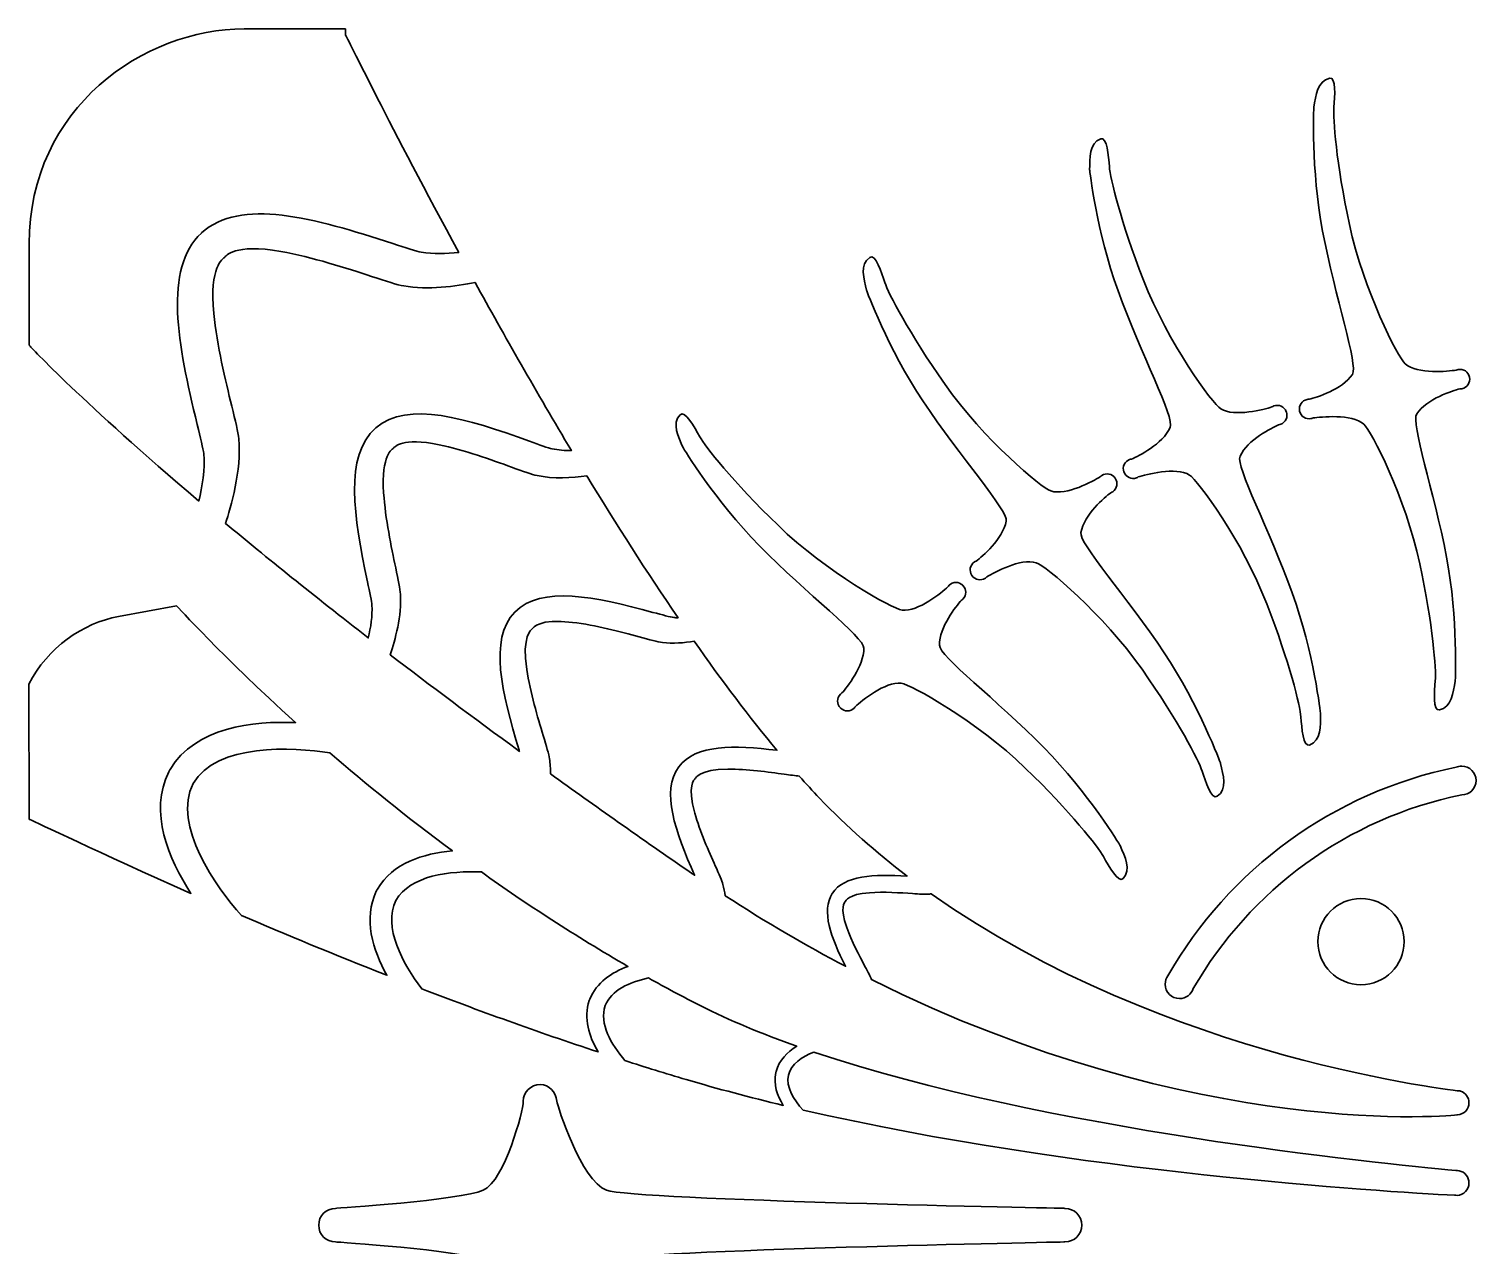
# Model space of a CAD drawing. Header units: centimetres. Extents: x -90 to 92, y -21 to 21.
# Drawn here: x 36.91 to 62.16, y -0.36 to 20.86 of the extents above; entities that cross this region are included whole.
import ezdxf

# ---------------------------------------------------------------- set-up
doc = ezdxf.new("R2010")
doc.units = ezdxf.units.CM
doc.header["$MEASUREMENT"] = 0
doc.layers.add('layer 1', color=7, linetype='Continuous')

msp = doc.modelspace()

# ---------------------------------------------------------------- linework, layer by layer
at = {"layer": 'layer 1', "lineweight": 35}
for points in [[(40.66628, 20.85547), (38.92534, 20.85547), (36.9163, 19.4868), (36.9163, 17.10548)], [(39.92097, 17.29307), (39.92097, 17.29307), (39.9208, 17.29324), (39.9208, 17.29324)], [(39.92483, 17.29692), (39.92483, 17.29692), (39.92497, 17.29675), (39.92497, 17.29675)], [(36.9163, 17.10548), (36.9163, 17.10548), (36.9163, 15.33752), (36.9163, 15.33752)], [(36.9163, 15.33752), (36.9421, 15.30459), (37.84802, 14.33969), (39.87835, 12.61904)], [(42.96275, 13.89451), (42.96275, 13.89451), (42.96261, 13.89468), (42.96261, 13.89468)], [(42.96595, 13.89755), (42.96595, 13.89755), (42.96606, 13.89741), (42.96606, 13.89741)], [(38.47786, 10.60606), (37.85684, 10.49141), (37.23235, 10.06057), (36.91261, 9.42171)], [(39.48692, 10.79238), (39.48692, 10.79238), (38.47786, 10.60606), (38.47786, 10.60606)], [(45.38823, 10.6801), (45.38823, 10.6801), (45.38809, 10.6802), (45.38809, 10.6802)], [(45.39089, 10.683), (45.39089, 10.683), (45.39099, 10.68289), (45.39099, 10.68289)], [(36.91261, 9.42171), (36.91261, 9.42171), (36.91826, 7.0652), (36.91826, 7.0652)], [(39.35339, 7.89536), (39.35339, 7.89536), (39.35243, 7.89595), (39.35243, 7.89595)], [(39.37489, 7.93698), (39.37489, 7.93698), (39.37589, 7.93643), (39.37589, 7.93643)], [(48.24976, 7.98149), (48.24976, 7.98149), (48.24963, 7.98156), (48.24963, 7.98156)], [(48.25162, 7.98417), (48.25162, 7.98417), (48.25176, 7.98407), (48.25176, 7.98407)], [(61.9096, 7.99369), (61.9096, 7.99369), (61.90957, 7.99369), (61.90957, 7.99369)], [(36.91826, 7.0652), (36.91288, 7.06678), (36.91302, 7.06561), (36.91895, 7.06148)], [(36.91895, 7.06148), (36.91895, 7.06148), (36.92539, 7.06265), (36.92539, 7.06265)], [(42.97353, 5.81132), (42.97353, 5.81132), (42.97274, 5.81177), (42.97274, 5.81177)], [(42.99045, 5.84508), (42.99045, 5.84508), (42.99124, 5.84467), (42.99124, 5.84467)], [(50.92943, 5.77339), (50.92943, 5.77339), (50.92932, 5.77346), (50.92932, 5.77346)], [(50.93074, 5.77552), (50.93074, 5.77552), (50.93081, 5.77546), (50.93081, 5.77546)], [(56.78471, 4.3373), (56.78471, 4.3373), (56.78492, 4.33716), (56.78492, 4.33716)], [(46.68803, 3.90212), (46.68803, 3.90212), (46.68741, 3.90239), (46.68741, 3.90239)], [(46.69747, 3.92971), (46.69747, 3.92971), (46.69813, 3.92947), (46.69813, 3.92947)], [(49.94341, 2.64604), (49.94341, 2.64604), (49.94289, 2.64621), (49.94289, 2.64621)], [(49.94813, 2.66784), (49.94813, 2.66784), (49.94861, 2.66774), (49.94861, 2.66774)], [(61.83915, 1.90882), (61.83915, 1.90882), (61.83929, 1.90964), (61.83929, 1.90964)], [(54.98817, 0.2785), (54.98817, 0.2785), (47.47417, 0.42126), (46.98865, 0.596)], [(42.2606, 0.2785), (42.2606, 0.2785), (42.2606, 0.27846), (42.2606, 0.27846)], [(54.98817, 0.27846), (54.98817, 0.27846), (54.98817, 0.2785), (54.98817, 0.2785)], [(42.2606, -0.30768), (42.2606, -0.30768), (42.2606, -0.30771), (42.2606, -0.30771)], [(54.98817, -0.30771), (54.98817, -0.30771), (54.98817, -0.30768), (54.98817, -0.30768)]]:
    msp.add_open_spline(points, degree=3, dxfattribs=at)
for points, knots in [([(39.92497, 17.29675), (40.59852, 17.91432), (41.88667, 17.56189), (43.25972, 17.11182), (43.25972, 17.11182), (43.48364, 17.03847), (43.67706, 16.97512), (43.75794, 16.96113), (43.75794, 16.96113), (43.96386, 16.92558), (44.19651, 16.93288), (44.41024, 16.95669), (44.41024, 16.95669), (43.23849, 19.1139), (42.45446, 20.72786), (42.4342, 20.75373)], [0, 0, 0, 0, 0.2, 0.2, 0.2, 0.2, 0.4, 0.4, 0.4, 0.4, 0.6, 0.6, 0.6, 0.6, 1, 1, 1, 1]), ([(42.4342, 20.75373), (42.4342, 20.75373), (42.4342, 20.85547), (42.4342, 20.85547), (42.4342, 20.85547), (42.4342, 20.85547), (40.66628, 20.85547), (40.66628, 20.85547)], [0, 0, 0, 0, 0.33333333, 0.33333333, 0.33333333, 0.33333333, 1, 1, 1, 1]), ([(59.08276, 14.19148), (59.08294, 14.19069), (59.08283, 14.18997), (59.08301, 14.18917), (59.08301, 14.18917), (59.10106, 14.09805), (59.1896, 14.03879), (59.28072, 14.05685), (59.28072, 14.05685), (59.29302, 14.05933), (59.30463, 14.06326), (59.31569, 14.06808), (59.31569, 14.06808), (59.4528, 14.08654), (59.98903, 14.14473), (60.20308, 13.95804), (60.20308, 13.95804), (60.33082, 13.84656), (60.92985, 12.68142), (61.17724, 11.52566), (61.17724, 11.52566), (61.407, 10.45217), (61.46594, 9.67307), (61.44989, 9.48186), (61.44989, 9.48186), (61.43384, 9.29069), (61.4052, 8.95152), (61.52051, 8.97437), (61.52051, 8.97437), (61.73394, 9.01667), (61.76232, 9.27988), (61.79809, 9.47893), (61.79809, 9.47893), (61.79809, 9.47893), (61.85131, 10.55525), (61.64492, 11.64228), (61.64492, 11.64228), (61.42594, 12.79525), (61.01874, 13.98085), (61.12588, 14.14091), (61.12588, 14.14091), (61.30337, 14.40618), (61.75051, 14.54171), (61.87825, 14.57582), (61.87825, 14.57582), (61.89007, 14.57561), (61.90209, 14.57643), (61.91418, 14.57881), (61.91418, 14.57881), (62.00534, 14.5969), (62.06456, 14.68544), (62.04648, 14.77653), (62.04648, 14.77653), (62.04634, 14.77732), (62.04599, 14.77797), (62.04586, 14.77873), (62.04586, 14.77873), (62.04568, 14.77952), (62.04579, 14.78025), (62.04562, 14.78101), (62.04562, 14.78101), (62.02756, 14.87209), (61.93902, 14.93138), (61.8479, 14.9133), (61.8479, 14.9133), (61.83557, 14.91089), (61.82399, 14.90696), (61.81293, 14.9021), (61.81293, 14.9021), (61.67578, 14.88363), (61.13959, 14.82548), (60.92551, 15.01217), (60.92551, 15.01217), (60.7978, 15.12362), (60.19873, 16.28879), (59.95138, 17.44455), (59.95138, 17.44455), (59.72162, 18.518), (59.66268, 19.29715), (59.67873, 19.48831), (59.67873, 19.48831), (59.69479, 19.67952), (59.72341, 20.01865), (59.6081, 19.99581), (59.6081, 19.99581), (59.39465, 19.9535), (59.36626, 19.69034), (59.3305, 19.49121), (59.3305, 19.49121), (59.3305, 19.49121), (59.27731, 18.41492), (59.4837, 17.3279), (59.4837, 17.3279), (59.70264, 16.17493), (60.10985, 14.98936), (60.00274, 14.82931), (60.00274, 14.82931), (59.82525, 14.56403), (59.37811, 14.4285), (59.25037, 14.3944), (59.25037, 14.3944), (59.23852, 14.3946), (59.22653, 14.39378), (59.2144, 14.39136), (59.2144, 14.39136), (59.12328, 14.37331), (59.06406, 14.28474), (59.08211, 14.19362), (59.08211, 14.19362), (59.08225, 14.19286), (59.08259, 14.19224), (59.08276, 14.19148)], [0, 0, 0, 0, 0.03448276, 0.03448276, 0.03448276, 0.03448276, 0.06896552, 0.06896552, 0.06896552, 0.06896552, 0.10344828, 0.10344828, 0.10344828, 0.10344828, 0.13793103, 0.13793103, 0.13793103, 0.13793103, 0.17241379, 0.17241379, 0.17241379, 0.17241379, 0.20689655, 0.20689655, 0.20689655, 0.20689655, 0.24137931, 0.24137931, 0.24137931, 0.24137931, 0.27586207, 0.27586207, 0.27586207, 0.27586207, 0.31034483, 0.31034483, 0.31034483, 0.31034483, 0.34482759, 0.34482759, 0.34482759, 0.34482759, 0.37931034, 0.37931034, 0.37931034, 0.37931034, 0.4137931, 0.4137931, 0.4137931, 0.4137931, 0.44827586, 0.44827586, 0.44827586, 0.44827586, 0.48275862, 0.48275862, 0.48275862, 0.48275862, 0.51724138, 0.51724138, 0.51724138, 0.51724138, 0.55172414, 0.55172414, 0.55172414, 0.55172414, 0.5862069, 0.5862069, 0.5862069, 0.5862069, 0.62068966, 0.62068966, 0.62068966, 0.62068966, 0.65517241, 0.65517241, 0.65517241, 0.65517241, 0.68965517, 0.68965517, 0.68965517, 0.68965517, 0.72413793, 0.72413793, 0.72413793, 0.72413793, 0.75862069, 0.75862069, 0.75862069, 0.75862069, 0.79310345, 0.79310345, 0.79310345, 0.79310345, 0.82758621, 0.82758621, 0.82758621, 0.82758621, 0.86206897, 0.86206897, 0.86206897, 0.86206897, 0.89655172, 0.89655172, 0.89655172, 0.89655172, 0.93103448, 0.93103448, 0.93103448, 0.93103448, 1, 1, 1, 1]), ([(56.82467, 13.90071), (56.69166, 13.61057), (56.27177, 13.40559), (56.15109, 13.35164), (56.15109, 13.35164), (56.13938, 13.34991), (56.12766, 13.34723), (56.11609, 13.34288), (56.11609, 13.34288), (56.029, 13.31053), (55.98462, 13.21369), (56.01694, 13.1266), (56.01694, 13.1266), (56.01721, 13.12591), (56.01766, 13.12533), (56.01794, 13.1246), (56.01794, 13.1246), (56.01821, 13.12384), (56.01825, 13.12312), (56.01852, 13.12237), (56.01852, 13.12237), (56.05084, 13.03527), (56.14768, 12.99086), (56.2348, 13.02321), (56.2348, 13.02321), (56.24652, 13.02759), (56.25737, 13.03331), (56.2675, 13.03985), (56.2675, 13.03985), (56.39996, 13.07989), (56.9201, 13.22268), (57.16113, 13.07244), (57.16113, 13.07244), (57.30496, 12.9827), (58.08179, 11.92774), (58.50995, 10.82604), (58.50995, 10.82604), (58.90762, 9.80284), (59.08979, 9.04306), (59.10436, 8.85172), (59.10436, 8.85172), (59.11897, 8.66045), (59.14464, 8.321), (59.25485, 8.36193), (59.25485, 8.36193), (59.45883, 8.43762), (59.44498, 8.70203), (59.4486, 8.90422), (59.4486, 8.90422), (59.4486, 8.90422), (59.32988, 9.9753), (58.95309, 11.01565), (58.95309, 11.01565), (58.55343, 12.11905), (57.96276, 13.22472), (58.04303, 13.39983), (58.04303, 13.39983), (58.17605, 13.68994), (58.59594, 13.89496), (58.71665, 13.94891), (58.71665, 13.94891), (58.72837, 13.9506), (58.74008, 13.95332), (58.75162, 13.95759), (58.75162, 13.95759), (58.83875, 13.98998), (58.88312, 14.08682), (58.85077, 14.17384), (58.85077, 14.17384), (58.85053, 14.1746), (58.85005, 14.17522), (58.84977, 14.17594), (58.84977, 14.17594), (58.84949, 14.17667), (58.84949, 14.17742), (58.84922, 14.17811), (58.84922, 14.17811), (58.81687, 14.26521), (58.72003, 14.30961), (58.63294, 14.27726), (58.63294, 14.27726), (58.62116, 14.27292), (58.61034, 14.2672), (58.60021, 14.26066), (58.60021, 14.26066), (58.46778, 14.22059), (57.94764, 14.07786), (57.70662, 14.2281), (57.70662, 14.2281), (57.56275, 14.31778), (56.78595, 15.3728), (56.35776, 16.47448), (56.35776, 16.47448), (55.96009, 17.49767), (55.77792, 18.25752), (55.76331, 18.44879), (55.76331, 18.44879), (55.74877, 18.6401), (55.72307, 18.97947), (55.61286, 18.93855), (55.61286, 18.93855), (55.40888, 18.86282), (55.42273, 18.59851), (55.41911, 18.39622), (55.41911, 18.39622), (55.41911, 18.39622), (55.53786, 17.32521), (55.91462, 16.28486), (55.91462, 16.28486), (56.31429, 15.1814), (56.90494, 14.07579), (56.82467, 13.90071)], [0, 0, 0, 0, 0.03448276, 0.03448276, 0.03448276, 0.03448276, 0.06896552, 0.06896552, 0.06896552, 0.06896552, 0.10344828, 0.10344828, 0.10344828, 0.10344828, 0.13793103, 0.13793103, 0.13793103, 0.13793103, 0.17241379, 0.17241379, 0.17241379, 0.17241379, 0.20689655, 0.20689655, 0.20689655, 0.20689655, 0.24137931, 0.24137931, 0.24137931, 0.24137931, 0.27586207, 0.27586207, 0.27586207, 0.27586207, 0.31034483, 0.31034483, 0.31034483, 0.31034483, 0.34482759, 0.34482759, 0.34482759, 0.34482759, 0.37931034, 0.37931034, 0.37931034, 0.37931034, 0.4137931, 0.4137931, 0.4137931, 0.4137931, 0.44827586, 0.44827586, 0.44827586, 0.44827586, 0.48275862, 0.48275862, 0.48275862, 0.48275862, 0.51724138, 0.51724138, 0.51724138, 0.51724138, 0.55172414, 0.55172414, 0.55172414, 0.55172414, 0.5862069, 0.5862069, 0.5862069, 0.5862069, 0.62068966, 0.62068966, 0.62068966, 0.62068966, 0.65517241, 0.65517241, 0.65517241, 0.65517241, 0.68965517, 0.68965517, 0.68965517, 0.68965517, 0.72413793, 0.72413793, 0.72413793, 0.72413793, 0.75862069, 0.75862069, 0.75862069, 0.75862069, 0.79310345, 0.79310345, 0.79310345, 0.79310345, 0.82758621, 0.82758621, 0.82758621, 0.82758621, 0.86206897, 0.86206897, 0.86206897, 0.86206897, 0.89655172, 0.89655172, 0.89655172, 0.89655172, 0.93103448, 0.93103448, 0.93103448, 0.93103448, 1, 1, 1, 1]), ([(39.87835, 12.61904), (39.93806, 12.87132), (39.98677, 13.17786), (39.96152, 13.44562), (39.96152, 13.44562), (39.9538, 13.52733), (39.90543, 13.72505), (39.84945, 13.95394), (39.84945, 13.95394), (39.50622, 15.35758), (39.25362, 16.66892), (39.92097, 17.29307)], [0, 0, 0, 0, 0.25, 0.25, 0.25, 0.25, 0.5, 0.5, 0.5, 0.5, 1, 1, 1, 1]), ([(39.9208, 17.29324), (39.92149, 17.29379), (39.92221, 17.29441), (39.9229, 17.295), (39.9229, 17.295), (39.92359, 17.29558), (39.92414, 17.29634), (39.92483, 17.29692)], [0, 0, 0, 0, 0.33333333, 0.33333333, 0.33333333, 0.33333333, 1, 1, 1, 1]), ([(43.45109, 16.37119), (43.33861, 16.39062), (43.15126, 16.45201), (42.89202, 16.53694), (42.89202, 16.53694), (42.45666, 16.6796), (41.86039, 16.875), (41.30555, 16.97298), (41.30555, 16.97298), (40.49385, 17.1165), (40.34561, 16.88899), (40.32215, 16.86949), (40.32215, 16.86949), (40.30086, 16.84758), (40.05712, 16.71198), (40.13781, 15.89167), (40.13781, 15.89167), (40.19299, 15.33105), (40.34206, 14.72148), (40.45086, 14.27637), (40.45086, 14.27637), (40.5157, 14.01144), (40.56248, 13.81996), (40.57326, 13.70627), (40.57326, 13.70627), (40.62535, 13.15513), (40.43467, 12.50638), (40.34138, 12.22991), (40.34138, 12.22991), (41.04993, 11.63939), (41.87785, 10.97131), (42.83263, 10.23189), (42.83263, 10.23189), (42.87583, 10.41245), (42.9079, 10.6164), (42.8965, 10.79937), (42.8965, 10.79937), (42.8924, 10.86528), (42.8586, 11.02551), (42.81947, 11.21103), (42.81947, 11.21103), (42.57948, 12.34863), (42.41002, 13.40975), (42.96275, 13.89451)], [0, 0, 0, 0, 0.08333333, 0.08333333, 0.08333333, 0.08333333, 0.16666667, 0.16666667, 0.16666667, 0.16666667, 0.25, 0.25, 0.25, 0.25, 0.33333333, 0.33333333, 0.33333333, 0.33333333, 0.41666667, 0.41666667, 0.41666667, 0.41666667, 0.5, 0.5, 0.5, 0.5, 0.58333333, 0.58333333, 0.58333333, 0.58333333, 0.66666667, 0.66666667, 0.66666667, 0.66666667, 0.75, 0.75, 0.75, 0.75, 0.83333333, 0.83333333, 0.83333333, 0.83333333, 1, 1, 1, 1]), ([(52.51007, 14.36449), (53.16151, 13.38829), (53.99897, 12.45557), (53.9628, 12.26636), (53.9628, 12.26636), (53.90289, 11.95289), (53.54405, 11.65368), (53.43973, 11.57241), (53.43973, 11.57241), (53.42878, 11.56804), (53.41803, 11.56253), (53.40783, 11.5556), (53.40783, 11.5556), (53.33097, 11.50341), (53.31095, 11.39875), (53.36315, 11.32192), (53.36315, 11.32192), (53.3636, 11.32123), (53.36415, 11.32079), (53.36463, 11.32016), (53.36463, 11.32016), (53.36504, 11.31954), (53.36525, 11.31882), (53.36566, 11.31813), (53.36566, 11.31813), (53.41786, 11.24131), (53.52252, 11.22126), (53.59938, 11.27349), (53.59938, 11.27349), (53.60975, 11.28051), (53.61891, 11.28868), (53.62718, 11.29746), (53.62718, 11.29746), (53.74628, 11.36798), (54.21729, 11.63074), (54.48721, 11.54234), (54.48721, 11.54234), (54.64831, 11.48956), (55.65445, 10.65044), (56.33316, 9.68275), (56.33316, 9.68275), (56.96351, 8.78402), (57.32173, 8.08967), (57.38161, 7.90735), (57.38161, 7.90735), (57.44138, 7.72503), (57.54732, 7.40158), (57.64461, 7.46762), (57.64461, 7.46762), (57.82462, 7.58981), (57.74807, 7.84327), (57.70335, 8.04047), (57.70335, 8.04047), (57.70335, 8.04047), (57.33241, 9.05226), (56.71822, 9.97265), (56.71822, 9.97265), (56.06682, 10.94878), (55.22932, 11.88154), (55.26549, 12.07075), (55.26549, 12.07075), (55.32544, 12.38425), (55.68428, 12.68353), (55.7886, 12.76473), (55.7886, 12.76473), (55.79955, 12.76914), (55.8103, 12.77461), (55.8205, 12.78147), (55.8205, 12.78147), (55.89739, 12.83373), (55.91738, 12.93836), (55.86518, 13.01512), (55.86518, 13.01512), (55.86473, 13.01584), (55.86418, 13.01636), (55.8637, 13.01698), (55.8637, 13.01698), (55.86329, 13.0176), (55.86308, 13.01829), (55.86263, 13.01898), (55.86263, 13.01898), (55.81047, 13.0958), (55.70581, 13.11578), (55.62895, 13.06362), (55.62895, 13.06362), (55.61858, 13.0566), (55.60942, 13.0485), (55.60115, 13.03968), (55.60115, 13.03968), (55.48209, 12.96916), (55.01104, 12.70644), (54.74115, 12.79477), (54.74115, 12.79477), (54.58006, 12.84755), (53.57388, 13.6867), (52.89517, 14.65436), (52.89517, 14.65436), (52.26482, 15.55312), (51.90656, 16.24751), (51.84672, 16.42976), (51.84672, 16.42976), (51.78695, 16.61211), (51.68101, 16.9355), (51.58372, 16.86949), (51.58372, 16.86949), (51.40371, 16.74726), (51.48023, 16.49387), (51.52502, 16.29657), (51.52502, 16.29657), (51.52502, 16.29657), (51.89592, 15.28489), (52.51007, 14.36449)], [0, 0, 0, 0, 0.03448276, 0.03448276, 0.03448276, 0.03448276, 0.06896552, 0.06896552, 0.06896552, 0.06896552, 0.10344828, 0.10344828, 0.10344828, 0.10344828, 0.13793103, 0.13793103, 0.13793103, 0.13793103, 0.17241379, 0.17241379, 0.17241379, 0.17241379, 0.20689655, 0.20689655, 0.20689655, 0.20689655, 0.24137931, 0.24137931, 0.24137931, 0.24137931, 0.27586207, 0.27586207, 0.27586207, 0.27586207, 0.31034483, 0.31034483, 0.31034483, 0.31034483, 0.34482759, 0.34482759, 0.34482759, 0.34482759, 0.37931034, 0.37931034, 0.37931034, 0.37931034, 0.4137931, 0.4137931, 0.4137931, 0.4137931, 0.44827586, 0.44827586, 0.44827586, 0.44827586, 0.48275862, 0.48275862, 0.48275862, 0.48275862, 0.51724138, 0.51724138, 0.51724138, 0.51724138, 0.55172414, 0.55172414, 0.55172414, 0.55172414, 0.5862069, 0.5862069, 0.5862069, 0.5862069, 0.62068966, 0.62068966, 0.62068966, 0.62068966, 0.65517241, 0.65517241, 0.65517241, 0.65517241, 0.68965517, 0.68965517, 0.68965517, 0.68965517, 0.72413793, 0.72413793, 0.72413793, 0.72413793, 0.75862069, 0.75862069, 0.75862069, 0.75862069, 0.79310345, 0.79310345, 0.79310345, 0.79310345, 0.82758621, 0.82758621, 0.82758621, 0.82758621, 0.86206897, 0.86206897, 0.86206897, 0.86206897, 0.89655172, 0.89655172, 0.89655172, 0.89655172, 0.93103448, 0.93103448, 0.93103448, 0.93103448, 1, 1, 1, 1]), ([(42.96606, 13.89741), (43.52361, 14.37676), (44.55049, 14.06026), (45.64314, 13.663), (45.64314, 13.663), (45.82132, 13.5983), (45.97524, 13.54235), (46.03998, 13.52906), (46.03998, 13.52906), (46.1465, 13.50715), (46.26253, 13.49943), (46.37787, 13.50032), (46.37787, 13.50032), (45.77398, 14.5075), (45.20461, 15.50968), (44.69632, 16.43341), (44.69632, 16.43341), (44.36445, 16.36582), (43.87322, 16.29829), (43.45109, 16.37119)], [0, 0, 0, 0, 0.16666667, 0.16666667, 0.16666667, 0.16666667, 0.33333333, 0.33333333, 0.33333333, 0.33333333, 0.5, 0.5, 0.5, 0.5, 0.66666667, 0.66666667, 0.66666667, 0.66666667, 1, 1, 1, 1]), ([(49.65822, 11.83779), (50.48208, 11.00198), (51.48044, 10.24395), (51.48057, 10.05137), (51.48057, 10.05137), (51.48085, 9.73222), (51.18492, 9.37065), (51.09776, 9.27116), (51.09776, 9.27116), (51.08783, 9.26479), (51.07833, 9.25741), (51.06961, 9.24866), (51.06961, 9.24866), (51.00398, 9.18286), (51.00408, 9.07634), (51.06985, 9.01075), (51.06985, 9.01075), (51.07037, 9.01019), (51.07102, 9.00982), (51.07157, 9.0093), (51.07157, 9.0093), (51.07212, 9.00875), (51.07247, 9.00806), (51.07302, 9.00751), (51.07302, 9.00751), (51.13875, 8.94191), (51.24531, 8.94191), (51.31094, 9.00771), (51.31094, 9.00771), (51.31979, 9.0166), (51.32727, 9.02632), (51.33371, 9.03651), (51.33371, 9.03651), (51.43737, 9.12822), (51.85037, 9.47514), (52.13211, 9.43918), (52.13211, 9.43918), (52.3003, 9.41775), (53.44662, 8.78344), (54.2957, 7.96116), (54.2957, 7.96116), (55.08425, 7.19746), (55.56701, 6.58312), (55.66017, 6.41535), (55.66017, 6.41535), (55.75325, 6.24761), (55.91831, 5.94992), (56.00137, 6.03308), (56.00137, 6.03308), (56.15512, 6.18708), (56.03213, 6.42148), (55.951, 6.60683), (55.951, 6.60683), (55.951, 6.60683), (55.39592, 7.53046), (54.61916, 8.31849), (54.61916, 8.31849), (53.79534, 9.15423), (52.79695, 9.91229), (52.79681, 10.10491), (52.79681, 10.10491), (52.79653, 10.42406), (53.09246, 10.78573), (53.17963, 10.88508), (53.17963, 10.88508), (53.18955, 10.89156), (53.19906, 10.89886), (53.20777, 10.90762), (53.20777, 10.90762), (53.27344, 10.97342), (53.27333, 11.07994), (53.2076, 11.14547), (53.2076, 11.14547), (53.20705, 11.14608), (53.20636, 11.14643), (53.20581, 11.14701), (53.20581, 11.14701), (53.20526, 11.14753), (53.20491, 11.14815), (53.20436, 11.14874), (53.20436, 11.14874), (53.13866, 11.21437), (53.03211, 11.2143), (52.96648, 11.14853), (52.96648, 11.14853), (52.95763, 11.13971), (52.95012, 11.13003), (52.94371, 11.11977), (52.94371, 11.11977), (52.84005, 11.02805), (52.42701, 10.68117), (52.14527, 10.7171), (52.14527, 10.7171), (51.97712, 10.73849), (50.83076, 11.37284), (49.98172, 12.19512), (49.98172, 12.19512), (49.19317, 12.9589), (48.71037, 13.57316), (48.61725, 13.7409), (48.61725, 13.7409), (48.52413, 13.90871), (48.35911, 14.20629), (48.27601, 14.12313), (48.27601, 14.12313), (48.1223, 13.96913), (48.24525, 13.73473), (48.32638, 13.54945), (48.32638, 13.54945), (48.32638, 13.54945), (48.88149, 12.62582), (49.65822, 11.83779)], [0, 0, 0, 0, 0.03448276, 0.03448276, 0.03448276, 0.03448276, 0.06896552, 0.06896552, 0.06896552, 0.06896552, 0.10344828, 0.10344828, 0.10344828, 0.10344828, 0.13793103, 0.13793103, 0.13793103, 0.13793103, 0.17241379, 0.17241379, 0.17241379, 0.17241379, 0.20689655, 0.20689655, 0.20689655, 0.20689655, 0.24137931, 0.24137931, 0.24137931, 0.24137931, 0.27586207, 0.27586207, 0.27586207, 0.27586207, 0.31034483, 0.31034483, 0.31034483, 0.31034483, 0.34482759, 0.34482759, 0.34482759, 0.34482759, 0.37931034, 0.37931034, 0.37931034, 0.37931034, 0.4137931, 0.4137931, 0.4137931, 0.4137931, 0.44827586, 0.44827586, 0.44827586, 0.44827586, 0.48275862, 0.48275862, 0.48275862, 0.48275862, 0.51724138, 0.51724138, 0.51724138, 0.51724138, 0.55172414, 0.55172414, 0.55172414, 0.55172414, 0.5862069, 0.5862069, 0.5862069, 0.5862069, 0.62068966, 0.62068966, 0.62068966, 0.62068966, 0.65517241, 0.65517241, 0.65517241, 0.65517241, 0.68965517, 0.68965517, 0.68965517, 0.68965517, 0.72413793, 0.72413793, 0.72413793, 0.72413793, 0.75862069, 0.75862069, 0.75862069, 0.75862069, 0.79310345, 0.79310345, 0.79310345, 0.79310345, 0.82758621, 0.82758621, 0.82758621, 0.82758621, 0.86206897, 0.86206897, 0.86206897, 0.86206897, 0.89655172, 0.89655172, 0.89655172, 0.89655172, 0.93103448, 0.93103448, 0.93103448, 0.93103448, 1, 1, 1, 1]), ([(42.96261, 13.89468), (42.96316, 13.89513), (42.96378, 13.89558), (42.96433, 13.89603), (42.96433, 13.89603), (42.96492, 13.89648), (42.96536, 13.89713), (42.96595, 13.89755)], [0, 0, 0, 0, 0.33333333, 0.33333333, 0.33333333, 0.33333333, 1, 1, 1, 1]), ([(45.77801, 13.06252), (45.68803, 13.08099), (45.53899, 13.13518), (45.33266, 13.21014), (45.33266, 13.21014), (44.98619, 13.33606), (44.5117, 13.50852), (44.068, 13.60151), (44.068, 13.60151), (43.41895, 13.73783), (43.29389, 13.55868), (43.27449, 13.54363), (43.27449, 13.54363), (43.25682, 13.52651), (43.05732, 13.42374), (43.10114, 12.76194), (43.10114, 12.76194), (43.13111, 12.30966), (43.23536, 11.81567), (43.31139, 11.4549), (43.31139, 11.4549), (43.35673, 11.24017), (43.38942, 11.08497), (43.39521, 10.99326), (43.39521, 10.99326), (43.41853, 10.61898), (43.30168, 10.19345), (43.21517, 9.93696), (43.21517, 9.93696), (43.9035, 9.409), (44.65477, 8.84638), (45.4704, 8.25179), (45.4704, 8.25179), (45.46826, 8.25892), (45.46616, 8.26585), (45.46399, 8.27305), (45.46399, 8.27305), (45.16337, 9.27061), (44.93148, 10.20526), (45.38823, 10.6801)], [0, 0, 0, 0, 0.09090909, 0.09090909, 0.09090909, 0.09090909, 0.18181818, 0.18181818, 0.18181818, 0.18181818, 0.27272727, 0.27272727, 0.27272727, 0.27272727, 0.36363636, 0.36363636, 0.36363636, 0.36363636, 0.45454545, 0.45454545, 0.45454545, 0.45454545, 0.54545455, 0.54545455, 0.54545455, 0.54545455, 0.63636364, 0.63636364, 0.63636364, 0.63636364, 0.72727273, 0.72727273, 0.72727273, 0.72727273, 0.81818182, 0.81818182, 0.81818182, 0.81818182, 1, 1, 1, 1]), ([(45.39099, 10.68289), (45.85242, 11.15325), (46.79338, 10.94861), (47.79925, 10.67683), (47.79925, 10.67683), (47.96327, 10.63256), (48.10497, 10.59428), (48.16377, 10.58729), (48.16377, 10.58729), (48.18775, 10.58446), (48.21225, 10.5825), (48.23702, 10.58123), (48.23702, 10.58123), (47.6949, 11.37429), (47.15881, 12.21482), (46.64428, 13.05949), (46.64428, 13.05949), (46.388, 13.02428), (46.06202, 13.00406), (45.77801, 13.06252)], [0, 0, 0, 0, 0.16666667, 0.16666667, 0.16666667, 0.16666667, 0.33333333, 0.33333333, 0.33333333, 0.33333333, 0.5, 0.5, 0.5, 0.5, 0.66666667, 0.66666667, 0.66666667, 0.66666667, 1, 1, 1, 1]), ([(39.37589, 7.93643), (39.81328, 8.67478), (40.82834, 8.78354), (41.56531, 8.75364), (41.56531, 8.75364), (40.2619, 9.92942), (39.50993, 10.77625), (39.48692, 10.79238)], [0, 0, 0, 0, 0.33333333, 0.33333333, 0.33333333, 0.33333333, 1, 1, 1, 1]), ([(45.38809, 10.6802), (45.38854, 10.68065), (45.38909, 10.68114), (45.38954, 10.68158), (45.38954, 10.68158), (45.39002, 10.682), (45.39037, 10.68262), (45.39089, 10.683)], [0, 0, 0, 0, 0.33333333, 0.33333333, 0.33333333, 0.33333333, 1, 1, 1, 1]), ([(47.96527, 10.1509), (47.88348, 10.16055), (47.7463, 10.19762), (47.55637, 10.24888), (47.55637, 10.24888), (47.23746, 10.33497), (46.80065, 10.453), (46.39741, 10.50233), (46.39741, 10.50233), (45.8075, 10.57482), (45.70942, 10.40532), (45.69326, 10.3904), (45.69326, 10.3904), (45.67876, 10.3738), (45.5084, 10.2669), (45.5978, 9.67923), (45.5978, 9.67923), (45.65888, 9.27767), (45.78945, 8.84449), (45.88474, 8.52816), (45.88474, 8.52816), (45.94151, 8.33985), (45.98251, 8.2037), (45.99464, 8.12226), (45.99464, 8.12226), (46.00721, 8.03737), (46.01173, 7.94876), (46.01076, 7.85998), (46.01076, 7.85998), (46.77709, 7.30742), (47.59702, 6.72885), (48.47369, 6.1252), (48.47369, 6.1252), (48.49099, 6.11328), (48.50822, 6.10164), (48.52551, 6.08979), (48.52551, 6.08979), (48.19085, 6.84905), (47.93461, 7.5575), (48.24976, 7.98149)], [0, 0, 0, 0, 0.09090909, 0.09090909, 0.09090909, 0.09090909, 0.18181818, 0.18181818, 0.18181818, 0.18181818, 0.27272727, 0.27272727, 0.27272727, 0.27272727, 0.36363636, 0.36363636, 0.36363636, 0.36363636, 0.45454545, 0.45454545, 0.45454545, 0.45454545, 0.54545455, 0.54545455, 0.54545455, 0.54545455, 0.63636364, 0.63636364, 0.63636364, 0.63636364, 0.72727273, 0.72727273, 0.72727273, 0.72727273, 0.81818182, 0.81818182, 0.81818182, 0.81818182, 1, 1, 1, 1]), ([(48.25176, 7.98407), (48.54739, 8.37375), (49.2137, 8.361), (49.96353, 8.26974), (49.96353, 8.26974), (49.4871, 8.84042), (49.00245, 9.48455), (48.52027, 10.17205), (48.52027, 10.17205), (48.34147, 10.14401), (48.14569, 10.12947), (47.96527, 10.1509)], [0, 0, 0, 0, 0.25, 0.25, 0.25, 0.25, 0.5, 0.5, 0.5, 0.5, 1, 1, 1, 1]), ([(42.99124, 5.84467), (43.2551, 6.30335), (43.79491, 6.46899), (44.30037, 6.51429), (44.30037, 6.51429), (43.50222, 7.10516), (42.78598, 7.68793), (42.1649, 8.2244), (42.1649, 8.2244), (41.52046, 8.33154), (40.1859, 8.39345), (39.77583, 7.69114)], [0, 0, 0, 0, 0.25, 0.25, 0.25, 0.25, 0.5, 0.5, 0.5, 0.5, 1, 1, 1, 1]), ([(36.92539, 7.06265), (37.04318, 7.01766), (38.11336, 6.49197), (39.73779, 5.77446), (39.73779, 5.77446), (39.35198, 6.37211), (39.00141, 7.19487), (39.35339, 7.89536)], [0, 0, 0, 0, 0.33333333, 0.33333333, 0.33333333, 0.33333333, 1, 1, 1, 1]), ([(39.35243, 7.89595), (39.35622, 7.9028), (39.36028, 7.90945), (39.36414, 7.91613), (39.36414, 7.91613), (39.36779, 7.92316), (39.37113, 7.93012), (39.37489, 7.93698)], [0, 0, 0, 0, 0.33333333, 0.33333333, 0.33333333, 0.33333333, 1, 1, 1, 1]), ([(48.24963, 7.98156), (48.24997, 7.98197), (48.25039, 7.98245), (48.25066, 7.98287), (48.25066, 7.98287), (48.25104, 7.98328), (48.25128, 7.98383), (48.25162, 7.98417)], [0, 0, 0, 0, 0.33333333, 0.33333333, 0.33333333, 0.33333333, 1, 1, 1, 1]), ([(50.93081, 5.77546), (51.1372, 6.08903), (51.65207, 6.1097), (52.23271, 6.07683), (52.23271, 6.07683), (51.69727, 6.48542), (51.18326, 6.937), (50.70522, 7.43613), (50.70522, 7.43613), (50.58792, 7.55857), (50.46971, 7.68683), (50.35082, 7.82019), (50.35082, 7.82019), (50.28385, 7.82649), (50.19655, 7.83848), (50.08903, 7.8533), (50.08903, 7.8533), (49.81611, 7.89088), (49.44225, 7.94249), (49.10346, 7.9408), (49.10346, 7.9408), (48.60774, 7.9386), (48.54446, 7.78801), (48.53267, 7.77396), (48.53267, 7.77396), (48.52241, 7.75866), (48.39273, 7.65227), (48.52868, 7.17551), (48.52868, 7.17551), (48.62153, 6.8497), (48.77524, 6.50506), (48.88745, 6.25343), (48.88745, 6.25343), (48.95425, 6.1036), (49.00252, 5.99529), (49.02112, 5.92918), (49.02112, 5.92918), (49.03879, 5.8662), (49.0513, 5.80002), (49.05984, 5.73298), (49.05984, 5.73298), (49.77177, 5.26975), (50.4735, 4.86144), (51.15949, 4.50174), (51.15949, 4.50174), (50.90579, 5.00382), (50.73151, 5.46616), (50.92943, 5.77339)], [0, 0, 0, 0, 0.07692308, 0.07692308, 0.07692308, 0.07692308, 0.15384615, 0.15384615, 0.15384615, 0.15384615, 0.23076923, 0.23076923, 0.23076923, 0.23076923, 0.30769231, 0.30769231, 0.30769231, 0.30769231, 0.38461538, 0.38461538, 0.38461538, 0.38461538, 0.46153846, 0.46153846, 0.46153846, 0.46153846, 0.53846154, 0.53846154, 0.53846154, 0.53846154, 0.61538462, 0.61538462, 0.61538462, 0.61538462, 0.69230769, 0.69230769, 0.69230769, 0.69230769, 0.76923077, 0.76923077, 0.76923077, 0.76923077, 0.84615385, 0.84615385, 0.84615385, 0.84615385, 1, 1, 1, 1]), ([(61.90957, 7.99369), (61.87481, 7.99369), (61.8417, 7.98659), (61.81159, 7.97381), (61.81159, 7.97381), (59.66189, 7.53921), (57.84215, 6.1837), (56.78471, 4.3373)], [0, 0, 0, 0, 0.33333333, 0.33333333, 0.33333333, 0.33333333, 1, 1, 1, 1]), ([(61.9096, 7.4917), (62.0482, 7.4917), (62.16058, 7.60408), (62.16058, 7.74271), (62.16058, 7.74271), (62.16058, 7.88134), (62.0482, 7.99369), (61.9096, 7.99369)], [0, 0, 0, 0, 0.33333333, 0.33333333, 0.33333333, 0.33333333, 1, 1, 1, 1]), ([(39.77583, 7.69114), (39.40565, 6.96605), (40.18035, 5.87454), (40.61822, 5.39074), (40.61822, 5.39074), (41.38665, 5.0605), (42.24365, 4.70431), (43.15819, 4.34453), (43.15819, 4.34453), (42.90973, 4.78975), (42.74071, 5.33283), (42.97353, 5.81132)], [0, 0, 0, 0, 0.25, 0.25, 0.25, 0.25, 0.5, 0.5, 0.5, 0.5, 1, 1, 1, 1]), ([(56.78492, 4.33716), (56.75474, 4.29572), (56.73669, 4.24484), (56.73669, 4.18961), (56.73669, 4.18961), (56.73669, 4.05098), (56.84907, 3.9386), (56.98766, 3.9386), (56.98766, 3.9386), (57.10014, 3.9386), (57.1953, 4.0126), (57.2272, 4.11458), (57.2272, 4.11458), (58.21691, 5.82813), (59.90993, 7.08652), (61.90957, 7.49077)], [0, 0, 0, 0, 0.2, 0.2, 0.2, 0.2, 0.4, 0.4, 0.4, 0.4, 0.6, 0.6, 0.6, 0.6, 1, 1, 1, 1]), ([(61.90957, 7.49077), (61.90957, 7.49077), (61.90957, 7.4917), (61.90957, 7.4917), (61.90957, 7.4917), (61.90957, 7.4917), (61.9096, 7.4917), (61.9096, 7.4917)], [0, 0, 0, 0, 0.33333333, 0.33333333, 0.33333333, 0.33333333, 1, 1, 1, 1]), ([(46.69813, 3.92947), (46.81633, 4.21965), (47.07688, 4.39442), (47.36417, 4.49963), (47.36417, 4.49963), (46.4485, 5.02694), (45.59208, 5.58694), (44.80601, 6.14708), (44.80601, 6.14708), (44.261, 6.16992), (43.56564, 6.0901), (43.31659, 5.65078)], [0, 0, 0, 0, 0.25, 0.25, 0.25, 0.25, 0.5, 0.5, 0.5, 0.5, 1, 1, 1, 1]), ([(42.97274, 5.81177), (42.97574, 5.81731), (42.97894, 5.82276), (42.98197, 5.82813), (42.98197, 5.82813), (42.98483, 5.83388), (42.98748, 5.83954), (42.99045, 5.84508)], [0, 0, 0, 0, 0.33333333, 0.33333333, 0.33333333, 0.33333333, 1, 1, 1, 1]), ([(43.31659, 5.65078), (43.08746, 5.18748), (43.43249, 4.54838), (43.76463, 4.10875), (43.76463, 4.10875), (44.74652, 3.73172), (45.78421, 3.35621), (46.84238, 3.0077), (46.84238, 3.0077), (46.68149, 3.28069), (46.58668, 3.59378), (46.68803, 3.90212)], [0, 0, 0, 0, 0.25, 0.25, 0.25, 0.25, 0.5, 0.5, 0.5, 0.5, 1, 1, 1, 1]), ([(50.92932, 5.77346), (50.92957, 5.7738), (50.92984, 5.77418), (50.93005, 5.77449), (50.93005, 5.77449), (50.93033, 5.77484), (50.93046, 5.77525), (50.93074, 5.77552)], [0, 0, 0, 0, 0.33333333, 0.33333333, 0.33333333, 0.33333333, 1, 1, 1, 1]), ([(52.59138, 5.75864), (52.53953, 5.75465), (52.44995, 5.76099), (52.326, 5.7697), (52.326, 5.7697), (52.11778, 5.78428), (51.83266, 5.80433), (51.57669, 5.78593), (51.57669, 5.78593), (51.20214, 5.75913), (51.16197, 5.6421), (51.15377, 5.63086), (51.15377, 5.63086), (51.14674, 5.61881), (51.05414, 5.53182), (51.18102, 5.17842), (51.18102, 5.17842), (51.26774, 4.93685), (51.40134, 4.68419), (51.4989, 4.4997), (51.4989, 4.4997), (51.55396, 4.39552), (51.59426, 4.31908), (51.61314, 4.2696), (51.61314, 4.2696), (57.32714, 1.41965), (61.83846, 1.90889), (61.83915, 1.90882)], [0, 0, 0, 0, 0.125, 0.125, 0.125, 0.125, 0.25, 0.25, 0.25, 0.25, 0.375, 0.375, 0.375, 0.375, 0.5, 0.5, 0.5, 0.5, 0.625, 0.625, 0.625, 0.625, 0.75, 0.75, 0.75, 0.75, 1, 1, 1, 1]), ([(61.83929, 1.90964), (61.94974, 1.91788), (62.03683, 2.0099), (62.03683, 2.12248), (62.03683, 2.12248), (62.03683, 2.21678), (61.97571, 2.29663), (61.89096, 2.32499), (61.89096, 2.32499), (61.89096, 2.32499), (56.76811, 2.85381), (52.65566, 5.76591), (52.65566, 5.76591), (52.63413, 5.76274), (52.61267, 5.76026), (52.59138, 5.75864)], [0, 0, 0, 0, 0.2, 0.2, 0.2, 0.2, 0.4, 0.4, 0.4, 0.4, 0.6, 0.6, 0.6, 0.6, 1, 1, 1, 1]), ([(60.90491, 4.93213), (60.90491, 5.34733), (60.56832, 5.68392), (60.15312, 5.68392), (60.15312, 5.68392), (59.73792, 5.68392), (59.40133, 5.34733), (59.40133, 4.93213), (59.40133, 4.93213), (59.40133, 4.51696), (59.73792, 4.18038), (60.15312, 4.18038), (60.15312, 4.18038), (60.56832, 4.18038), (60.90491, 4.51696), (60.90491, 4.93213)], [0, 0, 0, 0, 0.2, 0.2, 0.2, 0.2, 0.4, 0.4, 0.4, 0.4, 0.6, 0.6, 0.6, 0.6, 1, 1, 1, 1]), ([(49.94861, 2.66774), (50.0028, 2.86315), (50.14174, 3.00484), (50.30966, 3.10782), (50.30966, 3.10782), (49.69905, 3.32331), (49.1326, 3.55747), (48.63289, 3.81151), (48.63289, 3.81151), (48.32266, 3.96923), (48.01825, 4.13204), (47.71949, 4.29844), (47.71949, 4.29844), (47.39169, 4.22678), (47.07464, 4.08409), (46.96702, 3.81506), (46.96702, 3.81506), (46.86249, 3.50387), (47.06786, 3.14206), (47.31087, 2.85557), (47.31087, 2.85557), (47.66537, 2.74222), (48.02156, 2.63232), (48.37813, 2.52677), (48.37813, 2.52677), (48.92783, 2.36409), (49.49582, 2.21412), (50.07363, 2.07573), (50.07363, 2.07573), (49.96546, 2.24723), (49.90172, 2.44174), (49.94341, 2.64604)], [0, 0, 0, 0, 0.11111111, 0.11111111, 0.11111111, 0.11111111, 0.22222222, 0.22222222, 0.22222222, 0.22222222, 0.33333333, 0.33333333, 0.33333333, 0.33333333, 0.44444444, 0.44444444, 0.44444444, 0.44444444, 0.55555556, 0.55555556, 0.55555556, 0.55555556, 0.66666667, 0.66666667, 0.66666667, 0.66666667, 0.77777778, 0.77777778, 0.77777778, 0.77777778, 1, 1, 1, 1]), ([(46.68741, 3.90239), (46.6891, 3.90694), (46.69099, 3.91145), (46.69275, 3.91583), (46.69275, 3.91583), (46.69434, 3.92055), (46.69579, 3.92516), (46.69747, 3.92971)], [0, 0, 0, 0, 0.33333333, 0.33333333, 0.33333333, 0.33333333, 1, 1, 1, 1]), ([(61.86657, 0.93506), (61.84869, 0.93665), (61.83019, 0.93827), (61.81035, 0.94002), (61.81035, 0.94002), (60.45257, 1.0617), (54.66629, 1.64248), (50.60487, 3.00618), (50.60487, 3.00618), (50.39661, 2.92109), (50.21409, 2.7928), (50.16324, 2.60466), (50.16324, 2.60466), (50.11887, 2.3942), (50.25054, 2.17574), (50.42121, 1.99415), (50.42121, 1.99415), (55.18908, 0.89737), (60.50986, 0.57367), (61.78565, 0.50711), (61.78565, 0.50711), (61.80077, 0.50635), (61.81524, 0.5056), (61.82923, 0.50491), (61.82923, 0.50491), (61.94478, 0.51035), (62.03683, 0.60551), (62.03683, 0.7224), (62.03683, 0.7224), (62.03683, 0.82637), (61.964, 0.91322), (61.86657, 0.93506)], [0, 0, 0, 0, 0.11111111, 0.11111111, 0.11111111, 0.11111111, 0.22222222, 0.22222222, 0.22222222, 0.22222222, 0.33333333, 0.33333333, 0.33333333, 0.33333333, 0.44444444, 0.44444444, 0.44444444, 0.44444444, 0.55555556, 0.55555556, 0.55555556, 0.55555556, 0.66666667, 0.66666667, 0.66666667, 0.66666667, 0.77777778, 0.77777778, 0.77777778, 0.77777778, 1, 1, 1, 1]), ([(49.94289, 2.64621), (49.94379, 2.64983), (49.94482, 2.65341), (49.94575, 2.65689), (49.94575, 2.65689), (49.94654, 2.66061), (49.94723, 2.66426), (49.94813, 2.66784)], [0, 0, 0, 0, 0.33333333, 0.33333333, 0.33333333, 0.33333333, 1, 1, 1, 1]), ([(46.98865, 0.596), (46.54472, 0.75578), (46.13361, 2.07181), (46.12342, 2.14626), (46.12342, 2.14626), (46.10147, 2.30666), (45.99219, 2.43937), (45.83031, 2.43937), (45.83031, 2.43937), (45.66842, 2.43937), (45.5372, 2.30742), (45.5372, 2.14626), (45.5372, 2.14626), (45.5372, 1.98509), (45.21639, 0.76226), (44.83978, 0.596), (44.83978, 0.596), (44.44176, 0.4203), (42.2606, 0.2785), (42.2606, 0.2785)], [0, 0, 0, 0, 0.16666667, 0.16666667, 0.16666667, 0.16666667, 0.33333333, 0.33333333, 0.33333333, 0.33333333, 0.5, 0.5, 0.5, 0.5, 0.66666667, 0.66666667, 0.66666667, 0.66666667, 1, 1, 1, 1]), ([(42.2606, 0.27846), (42.09872, 0.27846), (41.96749, 0.14727), (41.96749, -0.0146), (41.96749, -0.0146), (41.96749, -0.17649), (42.09872, -0.30768), (42.2606, -0.30768)], [0, 0, 0, 0, 0.33333333, 0.33333333, 0.33333333, 0.33333333, 1, 1, 1, 1]), ([(54.98817, -0.30768), (55.15001, -0.30768), (55.28127, -0.17649), (55.28127, -0.0146), (55.28127, -0.0146), (55.28127, 0.14727), (55.15001, 0.27846), (54.98817, 0.27846)], [0, 0, 0, 0, 0.33333333, 0.33333333, 0.33333333, 0.33333333, 1, 1, 1, 1]), ([(42.2606, -0.30771), (42.2606, -0.30771), (44.44176, -0.44951), (44.83978, -0.62521), (44.83978, -0.62521), (45.21639, -0.79147), (45.5372, -2.01431), (45.5372, -2.17547), (45.5372, -2.17547), (45.5372, -2.33663), (45.66842, -2.46858), (45.83031, -2.46858), (45.83031, -2.46858), (45.99219, -2.46858), (46.10147, -2.33587), (46.12342, -2.17547), (46.12342, -2.17547), (46.13361, -2.10102), (46.54472, -0.785), (46.98865, -0.62521), (46.98865, -0.62521), (47.47417, -0.45047), (54.98817, -0.30771), (54.98817, -0.30771)], [0, 0, 0, 0, 0.14285714, 0.14285714, 0.14285714, 0.14285714, 0.28571429, 0.28571429, 0.28571429, 0.28571429, 0.42857143, 0.42857143, 0.42857143, 0.42857143, 0.57142857, 0.57142857, 0.57142857, 0.57142857, 0.71428571, 0.71428571, 0.71428571, 0.71428571, 1, 1, 1, 1])]:
    msp.add_open_spline(points, degree=3, knots=knots, dxfattribs=at)

doc.saveas('drawing.dxf')
